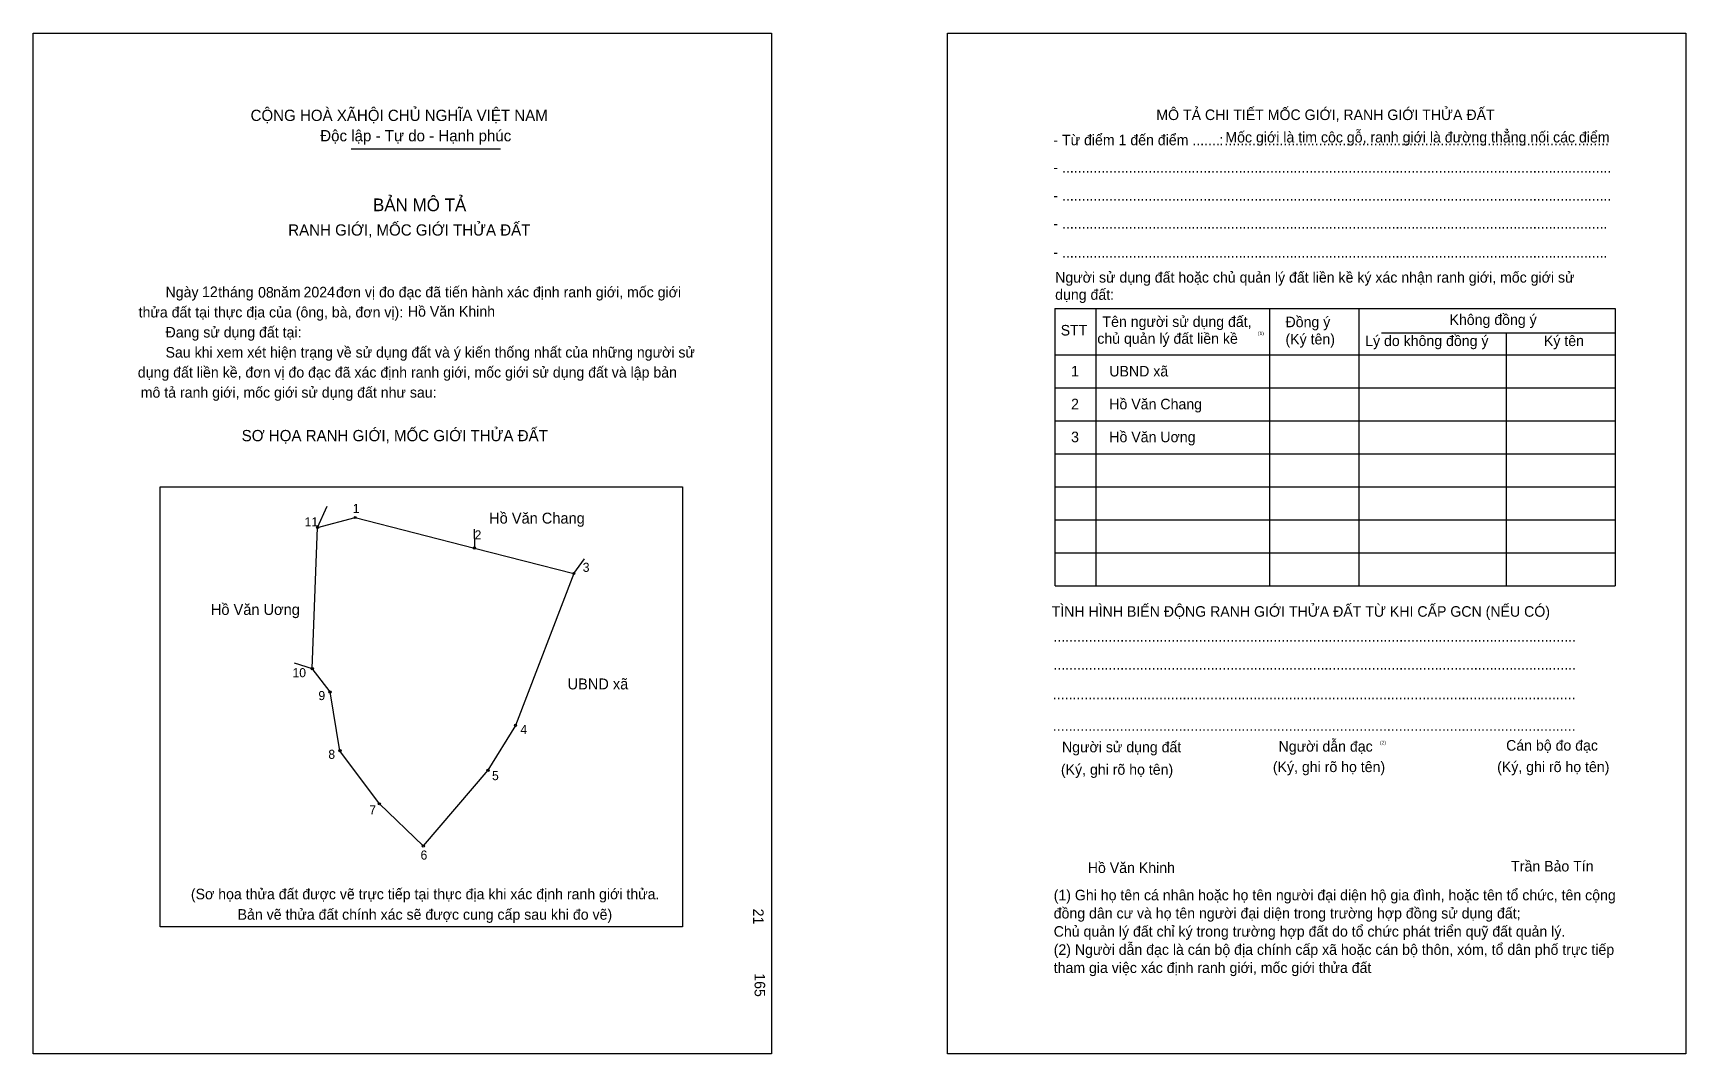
# Model space of a CAD drawing. Extents: x 547303 to 547731, y 1824123 to 1824387.
import ezdxf

# ---------------------------------------------------------------- set-up
doc = ezdxf.new("R2010")
doc.units = 0
for name, color, linetype in [('bmtKhungInTrang1', 7, 'Continuous'), ('bmtKhungInTrang2', 7, 'Continuous'), ('bmtNoiDung', 7, 'Continuous'), ('bmtTemplate', 7, 'Continuous'), ('CanhThua', 7, 'Continuous'), ('MocDinhThua', 7, 'Continuous'), ('RauThua', 7, 'Continuous'), ('SoHieuDinhThua', 7, 'Continuous'), ('TenChuLanCan', 7, 'Continuous')]:
    doc.layers.add(name, color=color, linetype=linetype)

msp = doc.modelspace()

# ---------------------------------------------------------------- linework, layer by layer
at = {"layer": 'bmtKhungInTrang1'}
msp.add_lwpolyline([(547303.3, 1824387.49), (547494.49, 1824387.49), (547494.49, 1824123.05), (547303.3, 1824123.05)], close=True, dxfattribs=at)
at = {"layer": 'bmtKhungInTrang2'}
msp.add_lwpolyline([(547540.08, 1824387.49), (547731.27, 1824387.49), (547731.27, 1824123.05), (547540.08, 1824123.05)], close=True, dxfattribs=at)
at = {"layer": 'bmtTemplate'}
for p, q in [((547385.69, 1824357.52), (547424.35, 1824357.52)), ((547578.44, 1824316.16), (547578.44, 1824244.28)), ((547623.41, 1824316.16), (547623.41, 1824244.28)), ((547646.55, 1824316.25), (547646.55, 1824244.28)), ((547712.96, 1824316.16), (547712.96, 1824244.28)), ((547652.42, 1824309.83), (547712.96, 1824309.83)), ((547567.95, 1824304.18), (547712.96, 1824304.18)), ((547567.95, 1824295.63), (547712.96, 1824295.63)), ((547567.95, 1824287.07), (547712.96, 1824287.07)), ((547567.95, 1824278.51), (547712.96, 1824278.51)), ((547567.95, 1824269.95), (547712.96, 1824269.95)), ((547567.95, 1824261.39), (547712.96, 1824261.39)), ((547567.95, 1824252.83), (547712.96, 1824252.83)), ((547567.95, 1824244.28), (547712.96, 1824244.28))]:
    msp.add_line(p, q, dxfattribs=at)
for points in [[(547567.86, 1824316.16), (547712.96, 1824316.16)], [(547567.86, 1824316.16), (547567.86, 1824244.28)], [(547684.74, 1824309.75), (547684.74, 1824244.28)]]:
    msp.add_lwpolyline(points, dxfattribs=at)
msp.add_lwpolyline([(547336.19, 1824155.99), (547336.19, 1824269.94), (547471.48, 1824269.94), (547471.48, 1824155.99)], close=True, dxfattribs=at)
at = {"layer": 'CanhThua'}
for p, q in [((547376.99, 1824259.41), (547386.71, 1824262.01)), ((547386.71, 1824262.01), (547417.58, 1824254.09)), ((547375.59, 1824222.87), (547376.99, 1824259.41)), ((547417.58, 1824254.09), (547443.33, 1824247.49)), ((547443.33, 1824247.49), (547428.21, 1824208.16)), ((547380.19, 1824216.82), (547375.59, 1824222.87)), ((547382.76, 1824201.59), (547380.19, 1824216.82)), ((547428.21, 1824208.16), (547421.08, 1824196.53)), ((547392.97, 1824187.84), (547382.76, 1824201.59)), ((547421.08, 1824196.53), (547404.35, 1824176.93)), ((547404.35, 1824176.93), (547392.97, 1824187.84))]:
    msp.add_line(p, q, dxfattribs=at)
at = {"layer": 'MocDinhThua'}
for centre in [(547386.71, 1824262.01), (547376.99, 1824259.41), (547417.58, 1824254.09), (547443.33, 1824247.49), (547375.59, 1824222.87), (547380.19, 1824216.82), (547428.21, 1824208.16), (547382.76, 1824201.59), (547421.08, 1824196.53), (547392.97, 1824187.84), (547404.35, 1824176.93)]:
    msp.add_circle(centre, 0.282, dxfattribs=at)
at = {"layer": 'RauThua'}
for p, q in [((547376.99, 1824259.41), (547379.43, 1824264.93)), ((547417.51, 1824258.97), (547417.58, 1824254.09)), ((547443.33, 1824247.49), (547446.07, 1824251.31)), ((547370.94, 1824224.32), (547375.59, 1824222.87))]:
    msp.add_line(p, q, dxfattribs=at)

# ---------------------------------------------------------------- texts
at = {"layer": 'bmtNoiDung'}
for s, height, p in [('12', 2.736, (547347.05, 1824319.11)), ('08', 2.736, (547361.56, 1824318.96)), ('2024', 2.736, (547373.33, 1824319.02)), ('Hồ Văn Khinh', 2.7356, (547400.35, 1824314.02)), ('1', 2.74, (547572.07, 1824298.54)), ('UBND xã ', 2.736, (547581.97, 1824298.54)), ('2', 2.74, (547572.07, 1824290.02)), ('Hồ Văn Chang ', 2.7356, (547581.97, 1824290.02)), ('3', 2.74, (547572.07, 1824281.5)), ('Hồ Văn Uơng ', 2.7356, (547581.97, 1824281.5)), ('Hồ Văn Khinh', 2.7356, (547576.39, 1824169.92))]:
    msp.add_text(s, height=height, dxfattribs=at).set_placement(p)
for s, p in [('21', (547489.73, 1824160.69)), ('165', (547490.12, 1824143.95))]:
    msp.add_text(s, height=2.736, rotation=270, dxfattribs=at).set_placement(p)
at = {"layer": 'bmtTemplate'}
for s, height, p in [('CỘNG HOÀ XÃHỘI CHỦ NGHĨA VIỆT NAM', 2.9179, (547359.62, 1824364.71)), ('MÔ TẢ CHI TIẾT MỐC GIỚI, RANH GIỚI THỬA ĐẤT', 2.7345, (547594.14, 1824364.95)), ('Độc lập - Tự do - Hạnh phúc', 2.9179, (547377.66, 1824359.44)), ('- Từ điểm 1 đến điểm .......', 2.7345, (547567.49, 1824358.43)), (':', 2.73, (547610.45, 1824358.43)), ('Mốc giới là tim cộc gỗ, ranh giới là đường thẳng nối các điểm', 2.7345, (547612.02, 1824359.15)), ('..................................................................................................', 2.7345, (547611.8, 1824358.43)), ('- ............................................................................................................................................', 2.73451, (547567.49, 1824351.34)), ('BẢN MÔ TẢ', 3.283, (547391.32, 1824341.35)), ('- ............................................................................................................................................', 2.73451, (547567.49, 1824344.07)), ('RANH GIỚI, MỐC GIỚI THỬA ĐẤT', 2.9179, (547369.37, 1824335.02)), ('- ...........................................................................................................................................', 2.73451, (547567.49, 1824336.79)), ('- ...........................................................................................................................................', 2.73451, (547567.49, 1824329.35)), ('Người sử dụng đất hoặc chủ quản lý đất liền kề ký xác nhận ranh giới, mốc giới sử', 2.7345, (547567.95, 1824322.84)), ('Ngày     tháng     năm         đơn vị đo đạc đã tiến hành xác định ranh giới, mốc giới ', 2.7356, (547337.61, 1824319.02)), ('dụng đất:', 2.735, (547567.95, 1824318.39)), ('thửa đất tại thực địa của (ông, bà, đơn vị):', 2.7356, (547330.63, 1824313.82)), ('Tên người sử dụng đất,', 2.7345, (547580.2, 1824311.37)), ('Đồng ý', 2.735, (547627.59, 1824311.29)), ('Không đồng ý', 2.7345, (547670.06, 1824311.89)), ('Đang sử dụng đất tại:', 2.7356, (547337.61, 1824308.63)), ('STT', 2.735, (547569.38, 1824309.15)), ('chủ quản lý đất liền kề', 2.7345, (547578.86, 1824307)), ('(1)', 0.912, (547620.45, 1824309.25)), ('(Ký tên)', 2.735, (547627.59, 1824306.84)), ('Lý do không đồng ý', 2.7345, (547648.22, 1824306.41)), ('Ký tên', 2.735, (547694.5, 1824306.41)), ('Sau khi xem xét hiện trạng về sử dụng đất và ý kiến thống nhất của những người sử ', 2.7356, (547337.61, 1824303.43)), ('dụng đất liền kề, đơn vị đo đạc đã xác định ranh giới, mốc giới sử dụng đất và lập bản', 2.7356, (547330.43, 1824298.24)), ('mô tả ranh giới, mốc giới sử dụng đất như sau:', 2.7356, (547331.18, 1824293.04)), ('SƠ HỌA RANH GIỚI, MỐC GIỚI THỬA ĐẤT', 2.9179, (547357.32, 1824281.76)), ('TÌNH HÌNH BIẾN ĐỘNG RANH GIỚI THỬA ĐẤT TỪ KHI CẤP GCN (NẾU CÓ)', 2.7345, (547567.03, 1824236.3)), ('.....................................................................................................................................', 2.73861, (547567.49, 1824229.86)), ('.....................................................................................................................................', 2.73861, (547567.49, 1824222.59)), ('.....................................................................................................................................', 2.73861, (547567.35, 1824214.88)), ('.....................................................................................................................................', 2.73861, (547567.35, 1824206.75)), ('Người sử dụng đất', 2.7345, (547569.72, 1824201.19)), ('Người dẫn đạc', 2.7345, (547625.8, 1824201.36)), ('(2)', 0.912, (547652.06, 1824203.25)), ('Cán bộ đo đạc', 2.7345, (547684.71, 1824201.62)), ('(Ký, ghi rõ họ tên)', 2.7345, (547569.44, 1824195.37)), ('(Ký, ghi rõ họ tên)', 2.7345, (547624.32, 1824196.06)), ('(Ký, ghi rõ họ tên)', 2.7345, (547682.39, 1824196.06)), ('Trần Bảo Tín', 2.7345, (547686.02, 1824170.32)), ('(Sơ họa thửa đất được vẽ trực tiếp tại thực địa khi xác định ranh giới thửa.', 2.7356, (547344.17, 1824163.11)), ('(1) Ghi họ tên cá nhân hoặc họ tên người đại diện hộ gia đình, hoặc tên tổ chức, tên cộng', 2.7345, (547567.57, 1824162.84)), ('Bản vẽ thửa đất chính xác sẽ được cung cấp sau khi đo vẽ)', 2.7356, (547356.27, 1824157.82)), ('đồng dân cư và họ tên người đại diện trong trường hợp đồng sử dụng đất;', 2.7345, (547567.57, 1824158.14)), ('Chủ quản lý đất chỉ ký trong trường hợp đất do tổ chức phát triển quỹ đất quản lý.', 2.7345, (547567.57, 1824153.43)), ('(2) Người dẫn đạc là cán bộ địa chính cấp xã hoặc cán bộ thôn, xóm, tổ dân phố trực tiếp', 2.7345, (547567.57, 1824148.72)), ('tham gia việc xác định ranh giới, mốc giới thửa đất', 2.7345, (547567.57, 1824144.02))]:
    msp.add_text(s, height=height, dxfattribs=at).set_placement(p)
at = {"layer": 'SoHieuDinhThua'}
for s, height, p in [('11', 2.352, (547373.62, 1824259.7)), ('1', 2.35, (547386.08, 1824263.19)), ('2', 2.35, (547417.63, 1824256.33)), ('3', 2.35, (547445.63, 1824247.93)), ('10', 2.352, (547370.48, 1824220.63)), ('9', 2.35, (547377.19, 1824214.71)), ('4', 2.35, (547429.49, 1824205.94)), ('8', 2.35, (547379.76, 1824199.49)), ('5', 2.35, (547422.14, 1824193.97)), ('7', 2.35, (547390.36, 1824185.11)), ('6', 2.35, (547403.63, 1824173.4))]:
    msp.add_text(s, height=height, dxfattribs=at).set_placement(p)
at = {"layer": 'TenChuLanCan'}
for s, p in [('Hồ Văn Chang', (547421.39, 1824260.43)), ('Hồ Văn Uơng', (547349.34, 1824236.77)), ('UBND xã', (547441.69, 1824217.48))]:
    msp.add_text(s, height=2.823, dxfattribs=at).set_placement(p)

doc.saveas('drawing.dxf')
